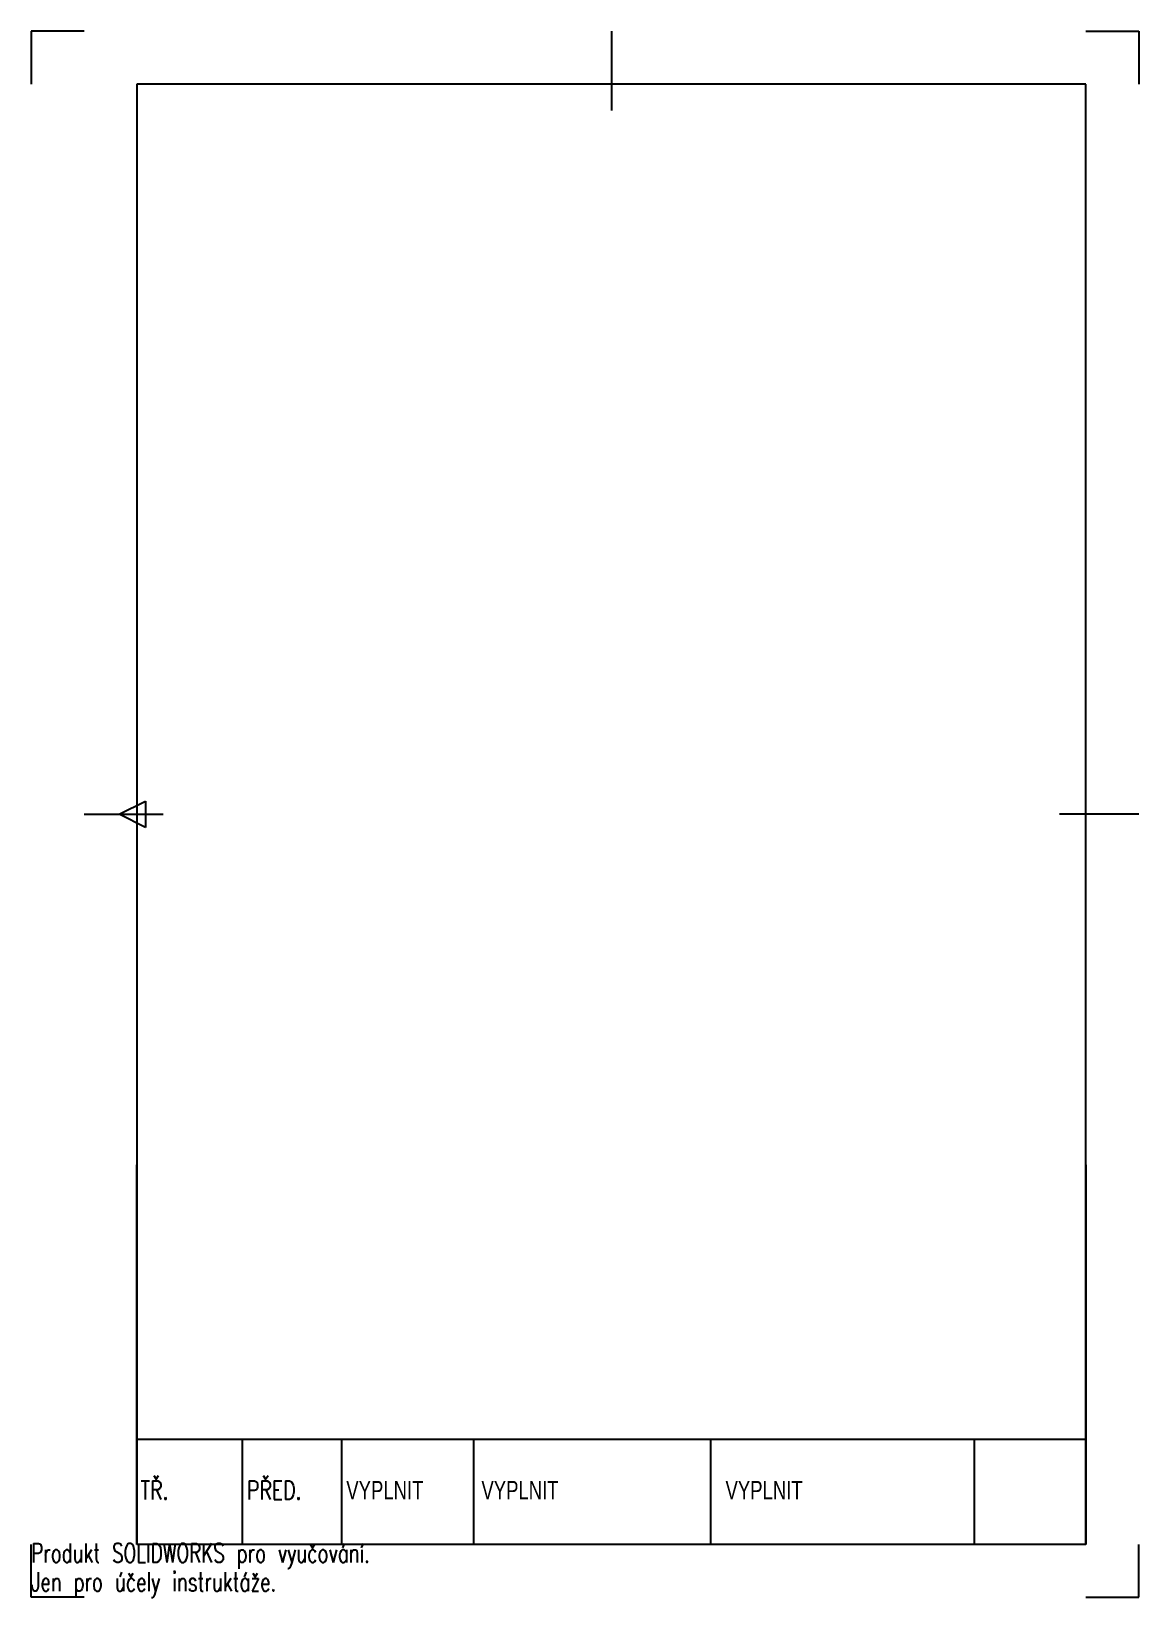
# Paper-space layout 'A4 - jednoducha - Bo' of a CAD drawing. Header units: millimetres. Extents: x 0 to 210, y 0 to 297.
import ezdxf

# ---------------------------------------------------------------- set-up
doc = ezdxf.new("R2010")
doc.units = ezdxf.units.MM
doc.layers.add('1_-_SILNA', color=7, linetype='Continuous', lineweight=25)
doc.layers.add('2_-_SLABA', color=7, linetype='Continuous')
doc.styles.add('SLDTEXTSTYLE10', font='TXT', dxfattribs={"width": 0.7, "bigfont": 'bigfont'})
doc.styles.add('SLDTEXTSTYLE18', font='TXT', dxfattribs={"width": 0.75, "bigfont": 'bigfont'})
doc.styles.add('SLDTEXTSTYLE9', font='TXT', dxfattribs={"width": 0.75})

psp = doc.layouts.new('A4 - jednoducha - Bo')

# ---------------------------------------------------------------- linework, layer by layer
at = {"layer": '1_-_SILNA', "color": 7, "linetype": 'Continuous'}
for p, q in [((10.03, 296.93), (0.03, 296.93)), ((0.03, 296.93), (0.03, 286.93)), ((200.03, 296.93), (210.03, 296.93)), ((210.03, 296.93), (210.03, 286.93)), ((200.03, 286.93), (20.03, 286.93)), ((20.03, 286.93), (20.03, 9.93)), ((200.03, 9.93), (200.03, 286.93)), ((20.03, 9.93), (20.03, 81.93)), ((200.03, 81.93), (200.03, 9.93)), ((0.03, -0.07), (0.03, 9.93)), ((200.03, 9.93), (20.03, 9.93)), ((210.03, -0.07), (210.03, 9.93)), ((10.03, -0.07), (0.03, -0.07)), ((200.03, -0.07), (210.03, -0.07))]:
    psp.add_line(p, q, dxfattribs=at)
at = {"layer": '1_-_SILNA'}
for p, q in [((20.03, 29.93), (200.03, 29.93)), ((40.03, 29.93), (40.03, 9.93)), ((58.86, 29.93), (58.86, 9.93)), ((83.86, 29.93), (83.86, 9.93)), ((128.86, 29.93), (128.86, 9.93)), ((178.86, 29.93), (178.86, 9.93))]:
    psp.add_line(p, q, dxfattribs=at)
at = {"layer": '2_-_SLABA', "color": 7, "linetype": 'Continuous'}
for p, q in [((110.03, 296.93), (110.03, 281.93)), ((16.7, 148.43), (21.7, 150.93)), ((21.7, 150.93), (21.7, 145.93)), ((10.03, 148.43), (25.03, 148.43)), ((21.7, 145.93), (16.7, 148.43)), ((210.03, 148.43), (195.03, 148.43)), ((160.03, 9.93), (60.03, 9.93))]:
    psp.add_line(p, q, dxfattribs=at)

# ---------------------------------------------------------------- texts
at = {"color": 7, "linetype": 'Continuous', "char_height": 3.633, "attachment_point": 1, "style": 'SLDTEXTSTYLE10'}
for s, insert in [('Produkt SOLIDWORKS pro vyučování.', (0, 10.13)), ('Jen pro účely instruktáže.', (0, 4.68))]:
    psp.add_mtext(s, dxfattribs=dict(at, insert=insert))
at = {"layer": '1_-_SILNA', "char_height": 3.5, "attachment_point": 1}
for s, insert, style in [('TŘ.', (20.74, 21.99), 'SLDTEXTSTYLE18'), ('PŘED.', (40.92, 21.99), 'SLDTEXTSTYLE18'), ('VYPLNIT', (59.76, 21.99), 'SLDTEXTSTYLE9'), ('VYPLNIT', (85.39, 21.99), 'SLDTEXTSTYLE9'), ('VYPLNIT', (131.68, 21.99), 'SLDTEXTSTYLE9')]:
    psp.add_mtext(s, dxfattribs=dict(at, insert=insert, style=style))

doc.saveas('drawing.dxf')
